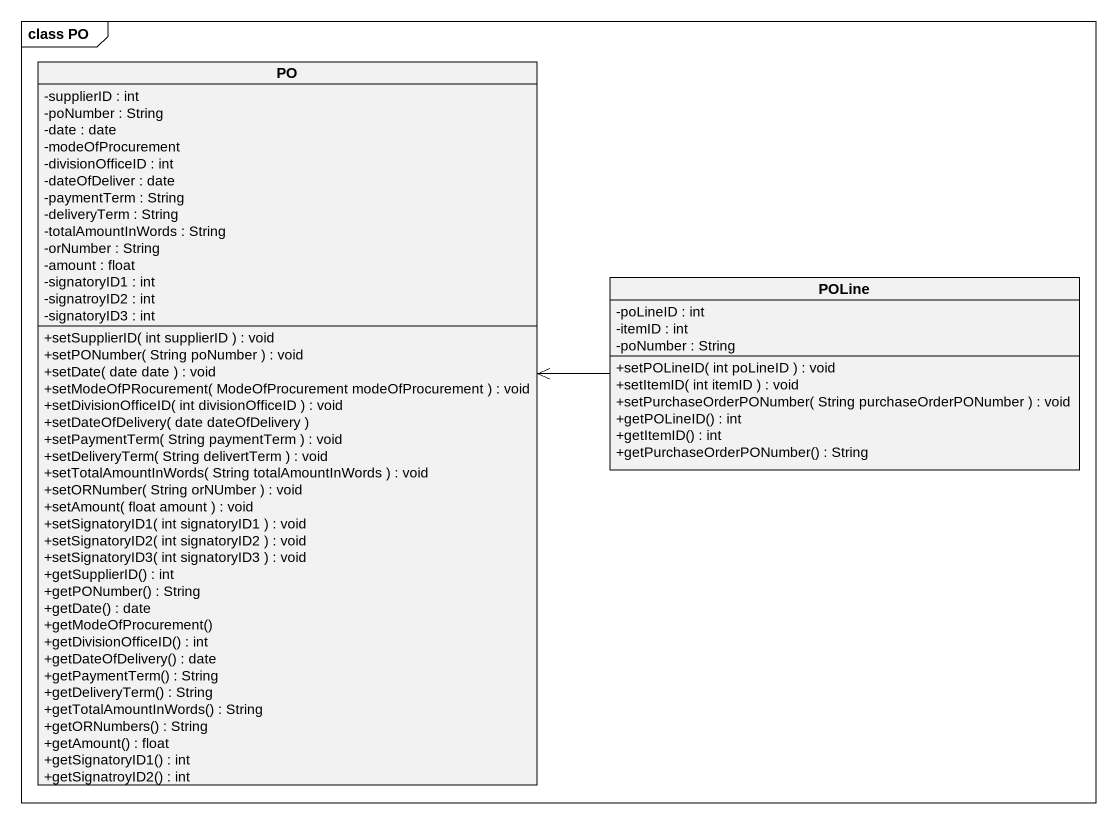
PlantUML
@startuml
mainframe class PO
hide circle
hide empty members
skinparam classAttributeIconSize 0
class PO {
  -supplierID : int
  -poNumber : String
  -date : date
  -modeOfProcurement
  -divisionOfficeID : int
  -dateOfDeliver : date
  -paymentTerm : String
  -deliveryTerm : String
  -totalAmountInWords : String
  -orNumber : String
  -amount : float
  -signatoryID1 : int
  -signatroyID2 : int
  -signatoryID3 : int
  +setSupplierID( int supplierID ) : void
  +setPONumber( String poNumber ) : void
  +setDate( date date ) : void
  +setModeOfPRocurement( ModeOfProcurement modeOfProcurement ) : void
  +setDivisionOfficeID( int divisionOfficeID ) : void
  +setDateOfDelivery( date dateOfDelivery )
  +setPaymentTerm( String paymentTerm ) : void
  +setDeliveryTerm( String delivertTerm ) : void
  +setTotalAmountInWords( String totalAmountInWords ) : void
  +setORNumber( String orNUmber ) : void
  +setAmount( float amount ) : void
  +setSignatoryID1( int signatoryID1 ) : void
  +setSignatoryID2( int signatoryID2 ) : void
  +setSignatoryID3( int signatoryID3 ) : void
  +getSupplierID() : int
  +getPONumber() : String
  +getDate() : date
  +getModeOfProcurement()
  +getDivisionOfficeID() : int
  +getDateOfDelivery() : date
  +getPaymentTerm() : String
  +getDeliveryTerm() : String
  +getTotalAmountInWords() : String
  +getORNumbers() : String
  +getAmount() : float
  +getSignatoryID1() : int
  +getSignatroyID2() : int
}
class POLine {
  -poLineID : int
  -itemID : int
  -poNumber : String
  +setPOLineID( int poLineID ) : void
  +setItemID( int itemID ) : void
  +setPurchaseOrderPONumber( String purchaseOrderPONumber ) : void
  +getPOLineID() : int
  +getItemID() : int
  +getPurchaseOrderPONumber() : String
}
POLine -left-> PO
@enduml
